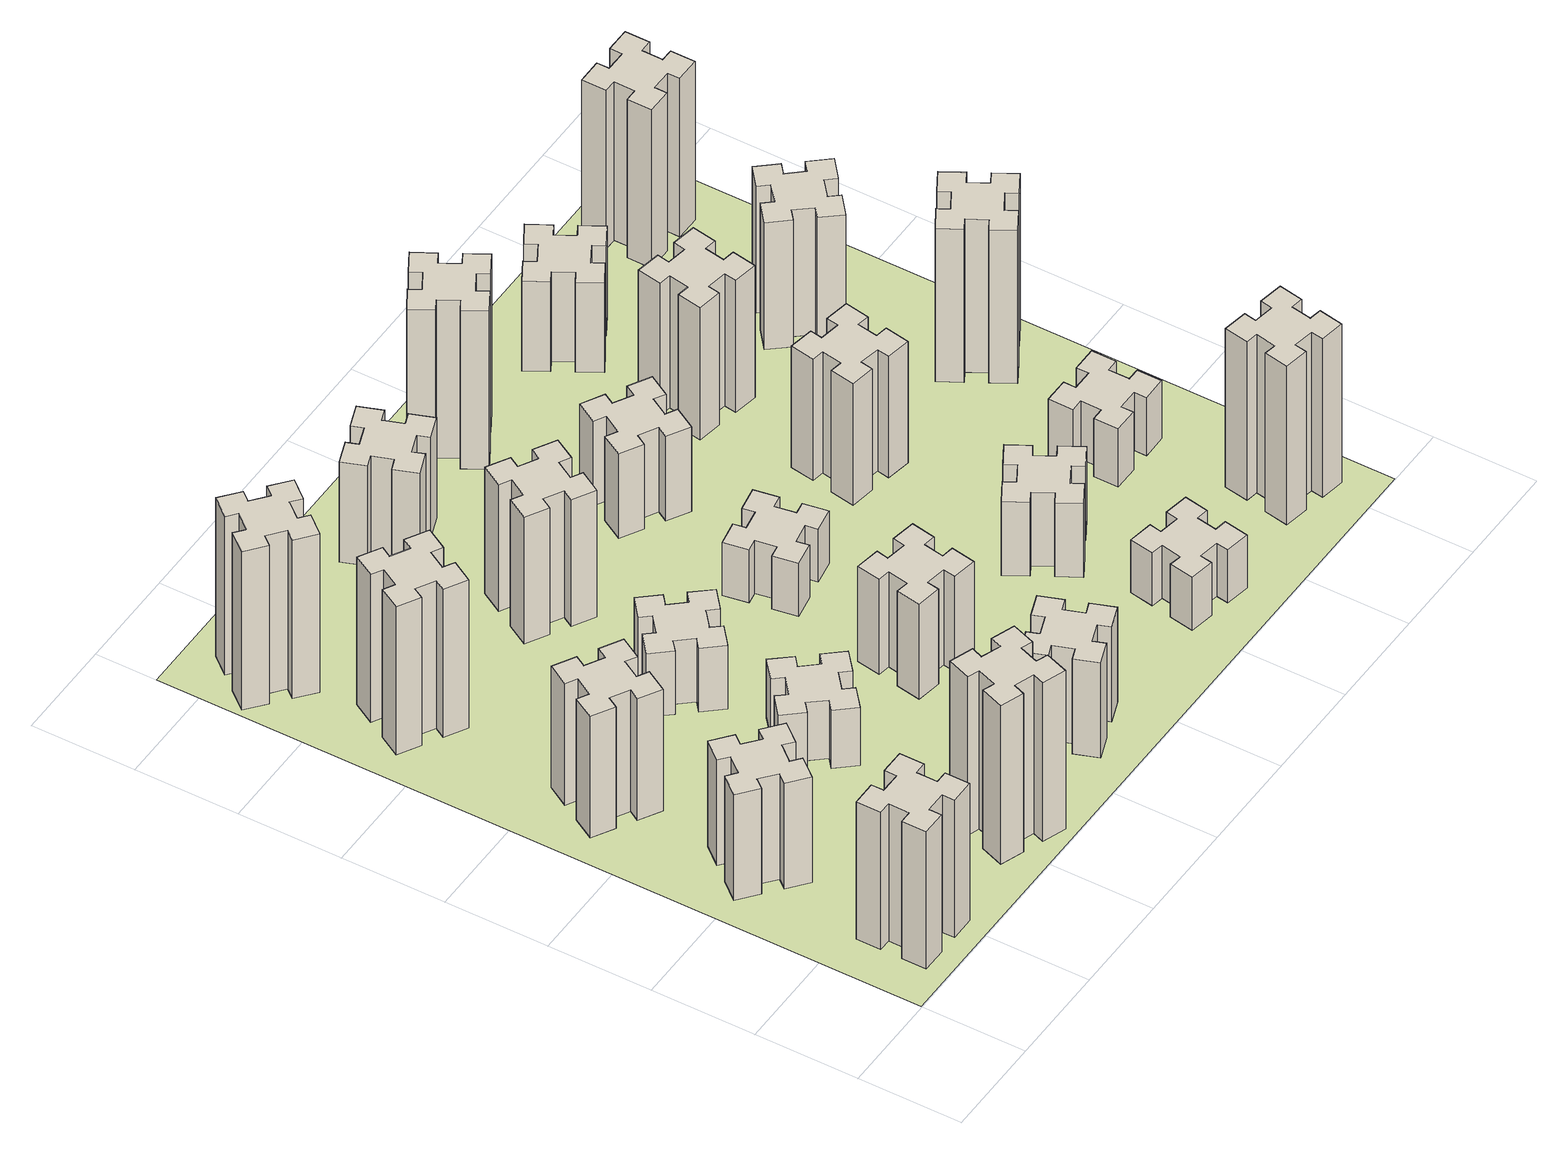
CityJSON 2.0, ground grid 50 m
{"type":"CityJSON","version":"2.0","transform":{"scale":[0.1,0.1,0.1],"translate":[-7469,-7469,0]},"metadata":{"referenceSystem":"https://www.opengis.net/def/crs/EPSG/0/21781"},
"CityObjects":{
"building1":{"type":"Building","attributes":{"class":"1000","function":"1000","usage":"1000","yearOfConstruction":2016,"roofType":"1000","measuredHeight":78,"storeysAboveGround":30,"storeysBelowGround":0},"geometry":[{"type":"Solid","lod":"1","boundaries":[[[[0,1,2,3,4,5,6,7,8,9,10,11,12,13,14,15,16,17,18,19]],[[17,16,20,21]],[[16,15,22,20]],[[15,14,23,22]],[[14,13,24,23]],[[13,12,25,24]],[[12,11,26,25]],[[11,10,27,26]],[[10,9,28,27]],[[9,8,29,28]],[[8,7,30,29]],[[7,6,31,30]],[[6,5,32,31]],[[5,4,33,32]],[[4,3,34,33]],[[3,2,35,34]],[[2,1,36,35]],[[1,0,37,36]],[[0,19,38,37]],[[19,18,39,38]],[[18,17,21,39]],[[24,25,26,27,28,29,30,31,32,33,34,35,36,37,38,39,21,20,22,23]]]]}]},
"building2":{"type":"Building","attributes":{"class":"1000","function":"1000","usage":"1000","yearOfConstruction":2016,"roofType":"1000","measuredHeight":60,"storeysAboveGround":30,"storeysBelowGround":0},"geometry":[{"type":"Solid","lod":"1","boundaries":[[[[40,41,42,43,44,45,46,47,48,49,50,51,52,53,54,55,56,57,58,59]],[[57,56,60,61]],[[56,55,62,60]],[[55,54,63,62]],[[54,53,64,63]],[[53,52,65,64]],[[52,51,66,65]],[[51,50,67,66]],[[50,49,68,67]],[[49,48,69,68]],[[48,47,70,69]],[[47,46,71,70]],[[46,45,72,71]],[[45,44,73,72]],[[44,43,74,73]],[[43,42,75,74]],[[42,41,76,75]],[[41,40,77,76]],[[40,59,78,77]],[[59,58,79,78]],[[58,57,61,79]],[[64,65,66,67,68,69,70,71,72,73,74,75,76,77,78,79,61,60,62,63]]]]}]},
"building3":{"type":"Building","attributes":{"class":"1000","function":"1000","usage":"1000","yearOfConstruction":2016,"roofType":"1000","measuredHeight":69,"storeysAboveGround":30,"storeysBelowGround":0},"geometry":[{"type":"Solid","lod":"1","boundaries":[[[[80,81,82,83,84,85,86,87,88,89,90,91,92,93,94,95,96,97,98,99]],[[97,96,100,101]],[[96,95,102,100]],[[95,94,103,102]],[[94,93,104,103]],[[93,92,105,104]],[[92,91,106,105]],[[91,90,107,106]],[[90,89,108,107]],[[89,88,109,108]],[[88,87,110,109]],[[87,86,111,110]],[[86,85,112,111]],[[85,84,113,112]],[[84,83,114,113]],[[83,82,115,114]],[[82,81,116,115]],[[81,80,117,116]],[[80,99,118,117]],[[99,98,119,118]],[[98,97,101,119]],[[104,105,106,107,108,109,110,111,112,113,114,115,116,117,118,119,101,100,102,103]]]]}]},
"building4":{"type":"Building","attributes":{"class":"1000","function":"1000","usage":"1000","yearOfConstruction":2016,"roofType":"1000","measuredHeight":84,"storeysAboveGround":30,"storeysBelowGround":0},"geometry":[{"type":"Solid","lod":"1","boundaries":[[[[120,121,122,123,124,125,126,127,128,129,130,131,132,133,134,135,136,137,138,139]],[[137,136,140,141]],[[136,135,142,140]],[[135,134,143,142]],[[134,133,144,143]],[[133,132,145,144]],[[132,131,146,145]],[[131,130,147,146]],[[130,129,148,147]],[[129,128,149,148]],[[128,127,150,149]],[[127,126,151,150]],[[126,125,152,151]],[[125,124,153,152]],[[124,123,154,153]],[[123,122,155,154]],[[122,121,156,155]],[[121,120,157,156]],[[120,139,158,157]],[[139,138,159,158]],[[138,137,141,159]],[[144,145,146,147,148,149,150,151,152,153,154,155,156,157,158,159,141,140,142,143]]]]}]},
"building5":{"type":"Building","attributes":{"class":"1000","function":"1000","usage":"1000","yearOfConstruction":2016,"roofType":"1000","measuredHeight":90,"storeysAboveGround":30,"storeysBelowGround":0},"geometry":[{"type":"Solid","lod":"1","boundaries":[[[[160,161,162,163,164,165,166,167,168,169,170,171,172,173,174,175,176,177,178,179]],[[177,176,180,181]],[[176,175,182,180]],[[175,174,183,182]],[[174,173,184,183]],[[173,172,185,184]],[[172,171,186,185]],[[171,170,187,186]],[[170,169,188,187]],[[169,168,189,188]],[[168,167,190,189]],[[167,166,191,190]],[[166,165,192,191]],[[165,164,193,192]],[[164,163,194,193]],[[163,162,195,194]],[[162,161,196,195]],[[161,160,197,196]],[[160,179,198,197]],[[179,178,199,198]],[[178,177,181,199]],[[184,185,186,187,188,189,190,191,192,193,194,195,196,197,198,199,181,180,182,183]]]]}]},
"building6":{"type":"Building","attributes":{"class":"1000","function":"1000","usage":"1000","yearOfConstruction":2016,"roofType":"1000","measuredHeight":90,"storeysAboveGround":30,"storeysBelowGround":0},"geometry":[{"type":"Solid","lod":"1","boundaries":[[[[200,201,202,203,204,205,206,207,208,209,210,211,212,213,214,215,216,217,218,219]],[[217,216,220,221]],[[216,215,222,220]],[[215,214,223,222]],[[214,213,224,223]],[[213,212,225,224]],[[212,211,226,225]],[[211,210,227,226]],[[210,209,228,227]],[[209,208,229,228]],[[208,207,230,229]],[[207,206,231,230]],[[206,205,232,231]],[[205,204,233,232]],[[204,203,234,233]],[[203,202,235,234]],[[202,201,236,235]],[[201,200,237,236]],[[200,219,238,237]],[[219,218,239,238]],[[218,217,221,239]],[[224,225,226,227,228,229,230,231,232,233,234,235,236,237,238,239,221,220,222,223]]]]}]},
"building7":{"type":"Building","attributes":{"class":"1000","function":"1000","usage":"1000","yearOfConstruction":2016,"roofType":"1000","measuredHeight":33,"storeysAboveGround":30,"storeysBelowGround":0},"geometry":[{"type":"Solid","lod":"1","boundaries":[[[[240,241,242,243,244,245,246,247,248,249,250,251,252,253,254,255,256,257,258,259]],[[257,256,260,261]],[[256,255,262,260]],[[255,254,263,262]],[[254,253,264,263]],[[253,252,265,264]],[[252,251,266,265]],[[251,250,267,266]],[[250,249,268,267]],[[249,248,269,268]],[[248,247,270,269]],[[247,246,271,270]],[[246,245,272,271]],[[245,244,273,272]],[[244,243,274,273]],[[243,242,275,274]],[[242,241,276,275]],[[241,240,277,276]],[[240,259,278,277]],[[259,258,279,278]],[[258,257,261,279]],[[264,265,266,267,268,269,270,271,272,273,274,275,276,277,278,279,261,260,262,263]]]]}]},
"building8":{"type":"Building","attributes":{"class":"1000","function":"1000","usage":"1000","yearOfConstruction":2016,"roofType":"1000","measuredHeight":36,"storeysAboveGround":30,"storeysBelowGround":0},"geometry":[{"type":"Solid","lod":"1","boundaries":[[[[280,281,282,283,284,285,286,287,288,289,290,291,292,293,294,295,296,297,298,299]],[[297,296,300,301]],[[296,295,302,300]],[[295,294,303,302]],[[294,293,304,303]],[[293,292,305,304]],[[292,291,306,305]],[[291,290,307,306]],[[290,289,308,307]],[[289,288,309,308]],[[288,287,310,309]],[[287,286,311,310]],[[286,285,312,311]],[[285,284,313,312]],[[284,283,314,313]],[[283,282,315,314]],[[282,281,316,315]],[[281,280,317,316]],[[280,299,318,317]],[[299,298,319,318]],[[298,297,301,319]],[[304,305,306,307,308,309,310,311,312,313,314,315,316,317,318,319,301,300,302,303]]]]}]},
"building9":{"type":"Building","attributes":{"class":"1000","function":"1000","usage":"1000","yearOfConstruction":2016,"roofType":"1000","measuredHeight":54,"storeysAboveGround":30,"storeysBelowGround":0},"geometry":[{"type":"Solid","lod":"1","boundaries":[[[[320,321,322,323,324,325,326,327,328,329,330,331,332,333,334,335,336,337,338,339]],[[337,336,340,341]],[[336,335,342,340]],[[335,334,343,342]],[[334,333,344,343]],[[333,332,345,344]],[[332,331,346,345]],[[331,330,347,346]],[[330,329,348,347]],[[329,328,349,348]],[[328,327,350,349]],[[327,326,351,350]],[[326,325,352,351]],[[325,324,353,352]],[[324,323,354,353]],[[323,322,355,354]],[[322,321,356,355]],[[321,320,357,356]],[[320,339,358,357]],[[339,338,359,358]],[[338,337,341,359]],[[344,345,346,347,348,349,350,351,352,353,354,355,356,357,358,359,341,340,342,343]]]]}]},
"building10":{"type":"Building","attributes":{"class":"1000","function":"1000","usage":"1000","yearOfConstruction":2016,"roofType":"1000","measuredHeight":72,"storeysAboveGround":30,"storeysBelowGround":0},"geometry":[{"type":"Solid","lod":"1","boundaries":[[[[360,361,362,363,364,365,366,367,368,369,370,371,372,373,374,375,376,377,378,379]],[[377,376,380,381]],[[376,375,382,380]],[[375,374,383,382]],[[374,373,384,383]],[[373,372,385,384]],[[372,371,386,385]],[[371,370,387,386]],[[370,369,388,387]],[[369,368,389,388]],[[368,367,390,389]],[[367,366,391,390]],[[366,365,392,391]],[[365,364,393,392]],[[364,363,394,393]],[[363,362,395,394]],[[362,361,396,395]],[[361,360,397,396]],[[360,379,398,397]],[[379,378,399,398]],[[378,377,381,399]],[[384,385,386,387,388,389,390,391,392,393,394,395,396,397,398,399,381,380,382,383]]]]}]},
"building11":{"type":"Building","attributes":{"class":"1000","function":"1000","usage":"1000","yearOfConstruction":2016,"roofType":"1000","measuredHeight":54,"storeysAboveGround":30,"storeysBelowGround":0},"geometry":[{"type":"Solid","lod":"1","boundaries":[[[[400,401,402,403,404,405,406,407,408,409,410,411,412,413,414,415,416,417,418,419]],[[417,416,420,421]],[[416,415,422,420]],[[415,414,423,422]],[[414,413,424,423]],[[413,412,425,424]],[[412,411,426,425]],[[411,410,427,426]],[[410,409,428,427]],[[409,408,429,428]],[[408,407,430,429]],[[407,406,431,430]],[[406,405,432,431]],[[405,404,433,432]],[[404,403,434,433]],[[403,402,435,434]],[[402,401,436,435]],[[401,400,437,436]],[[400,419,438,437]],[[419,418,439,438]],[[418,417,421,439]],[[424,425,426,427,428,429,430,431,432,433,434,435,436,437,438,439,421,420,422,423]]]]}]},
"building12":{"type":"Building","attributes":{"class":"1000","function":"1000","usage":"1000","yearOfConstruction":2016,"roofType":"1000","measuredHeight":57,"storeysAboveGround":30,"storeysBelowGround":0},"geometry":[{"type":"Solid","lod":"1","boundaries":[[[[440,441,442,443,444,445,446,447,448,449,450,451,452,453,454,455,456,457,458,459]],[[457,456,460,461]],[[456,455,462,460]],[[455,454,463,462]],[[454,453,464,463]],[[453,452,465,464]],[[452,451,466,465]],[[451,450,467,466]],[[450,449,468,467]],[[449,448,469,468]],[[448,447,470,469]],[[447,446,471,470]],[[446,445,472,471]],[[445,444,473,472]],[[444,443,474,473]],[[443,442,475,474]],[[442,441,476,475]],[[441,440,477,476]],[[440,459,478,477]],[[459,458,479,478]],[[458,457,461,479]],[[464,465,466,467,468,469,470,471,472,473,474,475,476,477,478,479,461,460,462,463]]]]}]},
"building13":{"type":"Building","attributes":{"class":"1000","function":"1000","usage":"1000","yearOfConstruction":2016,"roofType":"1000","measuredHeight":30,"storeysAboveGround":30,"storeysBelowGround":0},"geometry":[{"type":"Solid","lod":"1","boundaries":[[[[480,481,482,483,484,485,486,487,488,489,490,491,492,493,494,495,496,497,498,499]],[[497,496,500,501]],[[496,495,502,500]],[[495,494,503,502]],[[494,493,504,503]],[[493,492,505,504]],[[492,491,506,505]],[[491,490,507,506]],[[490,489,508,507]],[[489,488,509,508]],[[488,487,510,509]],[[487,486,511,510]],[[486,485,512,511]],[[485,484,513,512]],[[484,483,514,513]],[[483,482,515,514]],[[482,481,516,515]],[[481,480,517,516]],[[480,499,518,517]],[[499,498,519,518]],[[498,497,501,519]],[[504,505,506,507,508,509,510,511,512,513,514,515,516,517,518,519,501,500,502,503]]]]}]},
"building14":{"type":"Building","attributes":{"class":"1000","function":"1000","usage":"1000","yearOfConstruction":2016,"roofType":"1000","measuredHeight":48,"storeysAboveGround":30,"storeysBelowGround":0},"geometry":[{"type":"Solid","lod":"1","boundaries":[[[[520,521,522,523,524,525,526,527,528,529,530,531,532,533,534,535,536,537,538,539]],[[537,536,540,541]],[[536,535,542,540]],[[535,534,543,542]],[[534,533,544,543]],[[533,532,545,544]],[[532,531,546,545]],[[531,530,547,546]],[[530,529,548,547]],[[529,528,549,548]],[[528,527,550,549]],[[527,526,551,550]],[[526,525,552,551]],[[525,524,553,552]],[[524,523,554,553]],[[523,522,555,554]],[[522,521,556,555]],[[521,520,557,556]],[[520,539,558,557]],[[539,538,559,558]],[[538,537,541,559]],[[544,545,546,547,548,549,550,551,552,553,554,555,556,557,558,559,541,540,542,543]]]]}]},
"building15":{"type":"Building","attributes":{"class":"1000","function":"1000","usage":"1000","yearOfConstruction":2016,"roofType":"1000","measuredHeight":30,"storeysAboveGround":30,"storeysBelowGround":0},"geometry":[{"type":"Solid","lod":"1","boundaries":[[[[560,561,562,563,564,565,566,567,568,569,570,571,572,573,574,575,576,577,578,579]],[[577,576,580,581]],[[576,575,582,580]],[[575,574,583,582]],[[574,573,584,583]],[[573,572,585,584]],[[572,571,586,585]],[[571,570,587,586]],[[570,569,588,587]],[[569,568,589,588]],[[568,567,590,589]],[[567,566,591,590]],[[566,565,592,591]],[[565,564,593,592]],[[564,563,594,593]],[[563,562,595,594]],[[562,561,596,595]],[[561,560,597,596]],[[560,579,598,597]],[[579,578,599,598]],[[578,577,581,599]],[[584,585,586,587,588,589,590,591,592,593,594,595,596,597,598,599,581,580,582,583]]]]}]},
"building16":{"type":"Building","attributes":{"class":"1000","function":"1000","usage":"1000","yearOfConstruction":2016,"roofType":"1000","measuredHeight":90,"storeysAboveGround":30,"storeysBelowGround":0},"geometry":[{"type":"Solid","lod":"1","boundaries":[[[[600,601,602,603,604,605,606,607,608,609,610,611,612,613,614,615,616,617,618,619]],[[617,616,620,621]],[[616,615,622,620]],[[615,614,623,622]],[[614,613,624,623]],[[613,612,625,624]],[[612,611,626,625]],[[611,610,627,626]],[[610,609,628,627]],[[609,608,629,628]],[[608,607,630,629]],[[607,606,631,630]],[[606,605,632,631]],[[605,604,633,632]],[[604,603,634,633]],[[603,602,635,634]],[[602,601,636,635]],[[601,600,637,636]],[[600,619,638,637]],[[619,618,639,638]],[[618,617,621,639]],[[624,625,626,627,628,629,630,631,632,633,634,635,636,637,638,639,621,620,622,623]]]]}]},
"building17":{"type":"Building","attributes":{"class":"1000","function":"1000","usage":"1000","yearOfConstruction":2016,"roofType":"1000","measuredHeight":42,"storeysAboveGround":30,"storeysBelowGround":0},"geometry":[{"type":"Solid","lod":"1","boundaries":[[[[640,641,642,643,644,645,646,647,648,649,650,651,652,653,654,655,656,657,658,659]],[[657,656,660,661]],[[656,655,662,660]],[[655,654,663,662]],[[654,653,664,663]],[[653,652,665,664]],[[652,651,666,665]],[[651,650,667,666]],[[650,649,668,667]],[[649,648,669,668]],[[648,647,670,669]],[[647,646,671,670]],[[646,645,672,671]],[[645,644,673,672]],[[644,643,674,673]],[[643,642,675,674]],[[642,641,676,675]],[[641,640,677,676]],[[640,659,678,677]],[[659,658,679,678]],[[658,657,661,679]],[[664,665,666,667,668,669,670,671,672,673,674,675,676,677,678,679,661,660,662,663]]]]}]},
"building18":{"type":"Building","attributes":{"class":"1000","function":"1000","usage":"1000","yearOfConstruction":2016,"roofType":"1000","measuredHeight":69,"storeysAboveGround":30,"storeysBelowGround":0},"geometry":[{"type":"Solid","lod":"1","boundaries":[[[[680,681,682,683,684,685,686,687,688,689,690,691,692,693,694,695,696,697,698,699]],[[697,696,700,701]],[[696,695,702,700]],[[695,694,703,702]],[[694,693,704,703]],[[693,692,705,704]],[[692,691,706,705]],[[691,690,707,706]],[[690,689,708,707]],[[689,688,709,708]],[[688,687,710,709]],[[687,686,711,710]],[[686,685,712,711]],[[685,684,713,712]],[[684,683,714,713]],[[683,682,715,714]],[[682,681,716,715]],[[681,680,717,716]],[[680,699,718,717]],[[699,698,719,718]],[[698,697,701,719]],[[704,705,706,707,708,709,710,711,712,713,714,715,716,717,718,719,701,700,702,703]]]]}]},
"building19":{"type":"Building","attributes":{"class":"1000","function":"1000","usage":"1000","yearOfConstruction":2016,"roofType":"1000","measuredHeight":75,"storeysAboveGround":30,"storeysBelowGround":0},"geometry":[{"type":"Solid","lod":"1","boundaries":[[[[720,721,722,723,724,725,726,727,728,729,730,731,732,733,734,735,736,737,738,739]],[[737,736,740,741]],[[736,735,742,740]],[[735,734,743,742]],[[734,733,744,743]],[[733,732,745,744]],[[732,731,746,745]],[[731,730,747,746]],[[730,729,748,747]],[[729,728,749,748]],[[728,727,750,749]],[[727,726,751,750]],[[726,725,752,751]],[[725,724,753,752]],[[724,723,754,753]],[[723,722,755,754]],[[722,721,756,755]],[[721,720,757,756]],[[720,739,758,757]],[[739,738,759,758]],[[738,737,741,759]],[[744,745,746,747,748,749,750,751,752,753,754,755,756,757,758,759,741,740,742,743]]]]}]},
"building20":{"type":"Building","attributes":{"class":"1000","function":"1000","usage":"1000","yearOfConstruction":2016,"roofType":"1000","measuredHeight":90,"storeysAboveGround":30,"storeysBelowGround":0},"geometry":[{"type":"Solid","lod":"1","boundaries":[[[[760,761,762,763,764,765,766,767,768,769,770,771,772,773,774,775,776,777,778,779]],[[777,776,780,781]],[[776,775,782,780]],[[775,774,783,782]],[[774,773,784,783]],[[773,772,785,784]],[[772,771,786,785]],[[771,770,787,786]],[[770,769,788,787]],[[769,768,789,788]],[[768,767,790,789]],[[767,766,791,790]],[[766,765,792,791]],[[765,764,793,792]],[[764,763,794,793]],[[763,762,795,794]],[[762,761,796,795]],[[761,760,797,796]],[[760,779,798,797]],[[779,778,799,798]],[[778,777,781,799]],[[784,785,786,787,788,789,790,791,792,793,794,795,796,797,798,799,781,780,782,783]]]]}]},
"building21":{"type":"Building","attributes":{"class":"1000","function":"1000","usage":"1000","yearOfConstruction":2016,"roofType":"1000","measuredHeight":33,"storeysAboveGround":30,"storeysBelowGround":0},"geometry":[{"type":"Solid","lod":"1","boundaries":[[[[800,801,802,803,804,805,806,807,808,809,810,811,812,813,814,815,816,817,818,819]],[[817,816,820,821]],[[816,815,822,820]],[[815,814,823,822]],[[814,813,824,823]],[[813,812,825,824]],[[812,811,826,825]],[[811,810,827,826]],[[810,809,828,827]],[[809,808,829,828]],[[808,807,830,829]],[[807,806,831,830]],[[806,805,832,831]],[[805,804,833,832]],[[804,803,834,833]],[[803,802,835,834]],[[802,801,836,835]],[[801,800,837,836]],[[800,819,838,837]],[[819,818,839,838]],[[818,817,821,839]],[[824,825,826,827,828,829,830,831,832,833,834,835,836,837,838,839,821,820,822,823]]]]}]},
"building22":{"type":"Building","attributes":{"class":"1000","function":"1000","usage":"1000","yearOfConstruction":2016,"roofType":"1000","measuredHeight":51,"storeysAboveGround":30,"storeysBelowGround":0},"geometry":[{"type":"Solid","lod":"1","boundaries":[[[[840,841,842,843,844,845,846,847,848,849,850,851,852,853,854,855,856,857,858,859]],[[857,856,860,861]],[[856,855,862,860]],[[855,854,863,862]],[[854,853,864,863]],[[853,852,865,864]],[[852,851,866,865]],[[851,850,867,866]],[[850,849,868,867]],[[849,848,869,868]],[[848,847,870,869]],[[847,846,871,870]],[[846,845,872,871]],[[845,844,873,872]],[[844,843,874,873]],[[843,842,875,874]],[[842,841,876,875]],[[841,840,877,876]],[[840,859,878,877]],[[859,858,879,878]],[[858,857,861,879]],[[864,865,866,867,868,869,870,871,872,873,874,875,876,877,878,879,861,860,862,863]]]]}]},
"building23":{"type":"Building","attributes":{"class":"1000","function":"1000","usage":"1000","yearOfConstruction":2016,"roofType":"1000","measuredHeight":87,"storeysAboveGround":30,"storeysBelowGround":0},"geometry":[{"type":"Solid","lod":"1","boundaries":[[[[880,881,882,883,884,885,886,887,888,889,890,891,892,893,894,895,896,897,898,899]],[[897,896,900,901]],[[896,895,902,900]],[[895,894,903,902]],[[894,893,904,903]],[[893,892,905,904]],[[892,891,906,905]],[[891,890,907,906]],[[890,889,908,907]],[[889,888,909,908]],[[888,887,910,909]],[[887,886,911,910]],[[886,885,912,911]],[[885,884,913,912]],[[884,883,914,913]],[[883,882,915,914]],[[882,881,916,915]],[[881,880,917,916]],[[880,899,918,917]],[[899,898,919,918]],[[898,897,901,919]],[[904,905,906,907,908,909,910,911,912,913,914,915,916,917,918,919,901,900,902,903]]]]}]},
"building24":{"type":"Building","attributes":{"class":"1000","function":"1000","usage":"1000","yearOfConstruction":2016,"roofType":"1000","measuredHeight":72,"storeysAboveGround":30,"storeysBelowGround":0},"geometry":[{"type":"Solid","lod":"1","boundaries":[[[[920,921,922,923,924,925,926,927,928,929,930,931,932,933,934,935,936,937,938,939]],[[937,936,940,941]],[[936,935,942,940]],[[935,934,943,942]],[[934,933,944,943]],[[933,932,945,944]],[[932,931,946,945]],[[931,930,947,946]],[[930,929,948,947]],[[929,928,949,948]],[[928,927,950,949]],[[927,926,951,950]],[[926,925,952,951]],[[925,924,953,952]],[[924,923,954,953]],[[923,922,955,954]],[[922,921,956,955]],[[921,920,957,956]],[[920,939,958,957]],[[939,938,959,958]],[[938,937,941,959]],[[944,945,946,947,948,949,950,951,952,953,954,955,956,957,958,959,941,940,942,943]]]]}]},
"building25":{"type":"Building","attributes":{"class":"1000","function":"1000","usage":"1000","yearOfConstruction":2016,"roofType":"1000","measuredHeight":90,"storeysAboveGround":30,"storeysBelowGround":0},"geometry":[{"type":"Solid","lod":"1","boundaries":[[[[960,961,962,963,964,965,966,967,968,969,970,971,972,973,974,975,976,977,978,979]],[[977,976,980,981]],[[976,975,982,980]],[[975,974,983,982]],[[974,973,984,983]],[[973,972,985,984]],[[972,971,986,985]],[[971,970,987,986]],[[970,969,988,987]],[[969,968,989,988]],[[968,967,990,989]],[[967,966,991,990]],[[966,965,992,991]],[[965,964,993,992]],[[964,963,994,993]],[[963,962,995,994]],[[962,961,996,995]],[[961,960,997,996]],[[960,979,998,997]],[[979,978,999,998]],[[978,977,981,999]],[[984,985,986,987,988,989,990,991,992,993,994,995,996,997,998,999,981,980,982,983]]]]}]},
"landuse1":{"type":"LandUse","attributes":{"name":"plot1","function":"1010"},"geometry":[{"type":"MultiSurface","lod":"1","boundaries":[[[1000,1001,1002,1003]]]}]}
},
"vertices":[
[265,325,0],[265,225,0],[205,225,0],[205,105,0],[325,105,0],[325,165,0],[425,165,0],[425,105,0],[545,105,0],[545,225,0],[485,225,0],[485,325,0],[545,325,0],[545,445,0],[425,445,0],[425,385,0],[325,385,0],[325,445,0],[205,445,0],[205,325,0],[325,385,780],[325,445,780],[425,385,780],[425,445,780],[545,445,780],[545,325,780],[485,325,780],[485,225,780],[545,225,780],[545,105,780],[425,105,780],[425,165,780],[325,165,780],[325,105,780],[205,105,780],[205,225,780],[265,225,780],[265,325,780],[205,325,780],[205,445,780],
[484,1067,0],[408,1132,0],[446,1178,0],[354,1255,0],[277,1163,0],[323,1124,0],[259,1048,0],[213,1086,0],[136,994,0],[228,917,0],[266,963,0],[343,899,0],[304,853,0],[396,776,0],[473,868,0],[427,906,0],[492,983,0],[538,944,0],[615,1036,0],[523,1113,0],[492,983,600],[538,944,600],[427,906,600],[473,868,600],[396,776,600],[304,853,600],[343,899,600],[266,963,600],[228,917,600],[136,994,600],[213,1086,600],[259,1048,600],[323,1124,600],[277,1163,600],[354,1255,600],[446,1178,600],[408,1132,600],[484,1067,600],[523,1113,600],[615,1036,600],
[474,1826,0],[387,1876,0],[417,1928,0],[313,1988,0],[253,1884,0],[305,1854,0],[255,1767,0],[203,1797,0],[143,1693,0],[247,1633,0],[277,1685,0],[364,1635,0],[334,1583,0],[438,1523,0],[498,1627,0],[446,1657,0],[496,1744,0],[548,1714,0],[608,1818,0],[504,1878,0],[496,1744,690],[548,1714,690],[446,1657,690],[498,1627,690],[438,1523,690],[334,1583,690],[364,1635,690],[277,1685,690],[247,1633,690],[143,1693,690],[203,1797,690],[255,1767,690],[305,1854,690],[253,1884,690],[313,1988,690],[417,1928,690],[387,1876,690],[474,1826,690],[504,1878,690],[608,1818,690],
[446,2597,0],[496,2684,0],[548,2654,0],[608,2758,0],[504,2818,0],[474,2766,0],[387,2816,0],[417,2868,0],[313,2928,0],[253,2824,0],[305,2794,0],[255,2707,0],[203,2737,0],[143,2633,0],[247,2573,0],[277,2625,0],[364,2575,0],[334,2523,0],[438,2463,0],[498,2567,0],[364,2575,840],[334,2523,840],[277,2625,840],[247,2573,840],[143,2633,840],[203,2737,840],[255,2707,840],[305,2794,840],[253,2824,840],[313,2928,840],[417,2868,840],[387,2816,840],[474,2766,840],[504,2818,840],[608,2758,840],[548,2654,840],[496,2684,840],[446,2597,840],[498,2567,840],[438,2463,840],
[1029,360,0],[995,266,0],[939,287,0],[897,174,0],[1010,133,0],[1031,189,0],[1125,155,0],[1104,99,0],[1217,57,0],[1258,170,0],[1202,191,0],[1236,285,0],[1292,264,0],[1333,377,0],[1220,418,0],[1200,362,0],[1106,396,0],[1127,452,0],[1014,493,0],[973,380,0],[1106,396,900],[1127,452,900],[1200,362,900],[1220,418,900],[1333,377,900],[1292,264,900],[1236,285,900],[1202,191,900],[1258,170,900],[1217,57,900],[1104,99,900],[1125,155,900],[1031,189,900],[1010,133,900],[897,174,900],[939,287,900],[995,266,900],[1029,360,900],[973,380,900],[1014,493,900],
[384,3387,0],[308,3452,0],[346,3498,0],[254,3575,0],[177,3483,0],[223,3444,0],[159,3368,0],[113,3406,0],[36,3314,0],[128,3237,0],[166,3283,0],[243,3219,0],[204,3173,0],[296,3096,0],[373,3188,0],[327,3226,0],[392,3303,0],[438,3264,0],[515,3356,0],[423,3433,0],[392,3303,900],[438,3264,900],[327,3226,900],[373,3188,900],[296,3096,900],[204,3173,900],[243,3219,900],[166,3283,900],[128,3237,900],[36,3314,900],[113,3406,900],[159,3368,900],[223,3444,900],[177,3483,900],[254,3575,900],[346,3498,900],[308,3452,900],[384,3387,900],[423,3433,900],[515,3356,900],
[1083,1332,0],[1006,1267,0],[968,1313,0],[876,1236,0],[953,1144,0],[999,1183,0],[1063,1106,0],[1017,1068,0],[1094,976,0],[1186,1053,0],[1148,1099,0],[1224,1163,0],[1263,1117,0],[1355,1194,0],[1278,1286,0],[1232,1248,0],[1167,1324,0],[1213,1363,0],[1136,1455,0],[1044,1378,0],[1167,1324,330],[1213,1363,330],[1232,1248,330],[1278,1286,330],[1355,1194,330],[1263,1117,330],[1224,1163,330],[1148,1099,330],[1186,1053,330],[1094,976,330],[1017,1068,330],[1063,1106,330],[999,1183,330],[953,1144,330],[876,1236,330],[968,1313,330],[1006,1267,330],[1083,1332,330],[1044,1378,330],[1136,1455,330],
[1083,1972,0],[1006,1907,0],[968,1953,0],[876,1876,0],[953,1784,0],[999,1823,0],[1063,1746,0],[1017,1708,0],[1094,1616,0],[1186,1693,0],[1148,1739,0],[1224,1803,0],[1263,1757,0],[1355,1834,0],[1278,1926,0],[1232,1888,0],[1167,1964,0],[1213,2003,0],[1136,2095,0],[1044,2018,0],[1167,1964,360],[1213,2003,360],[1232,1888,360],[1278,1926,360],[1355,1834,360],[1263,1757,360],[1224,1803,360],[1148,1739,360],[1186,1693,360],[1094,1616,360],[1017,1708,360],[1063,1746,360],[999,1823,360],[953,1784,360],[876,1876,360],[968,1953,360],[1006,1907,360],[1083,1972,360],[1044,2018,360],[1136,2095,360],
[1765,496,0],[1671,462,0],[1650,518,0],[1537,477,0],[1579,364,0],[1635,385,0],[1669,291,0],[1613,270,0],[1654,157,0],[1767,199,0],[1746,255,0],[1840,289,0],[1860,233,0],[1973,274,0],[1932,387,0],[1876,366,0],[1842,460,0],[1898,480,0],[1857,593,0],[1744,552,0],[1842,460,540],[1898,480,540],[1876,366,540],[1932,387,540],[1973,274,540],[1860,233,540],[1840,289,540],[1746,255,540],[1767,199,540],[1654,157,540],[1613,270,540],[1669,291,540],[1635,385,540],[1579,364,540],[1537,477,540],[1650,518,540],[1671,462,540],[1765,496,540],[1744,552,540],[1857,593,540],
[1314,2666,0],[1227,2716,0],[1257,2768,0],[1153,2828,0],[1093,2724,0],[1145,2694,0],[1095,2607,0],[1043,2637,0],[983,2533,0],[1087,2473,0],[1117,2525,0],[1204,2475,0],[1174,2423,0],[1278,2363,0],[1338,2467,0],[1286,2497,0],[1336,2584,0],[1388,2554,0],[1448,2658,0],[1344,2718,0],[1336,2584,720],[1388,2554,720],[1286,2497,720],[1338,2467,720],[1278,2363,720],[1174,2423,720],[1204,2475,720],[1117,2525,720],[1087,2473,720],[983,2533,720],[1043,2637,720],[1095,2607,720],[1145,2694,720],[1093,2724,720],[1153,2828,720],[1257,2768,720],[1227,2716,720],[1314,2666,720],[1344,2718,720],[1448,2658,720],
[1855,1047,0],[1872,1145,0],[1931,1135,0],[1952,1253,0],[1834,1274,0],[1824,1215,0],[1725,1232,0],[1736,1291,0],[1617,1312,0],[1597,1194,0],[1656,1184,0],[1638,1085,0],[1579,1096,0],[1558,977,0],[1677,957,0],[1687,1016,0],[1785,998,0],[1775,939,0],[1893,918,0],[1914,1037,0],[1785,998,540],[1775,939,540],[1687,1016,540],[1677,957,540],[1558,977,540],[1579,1096,540],[1638,1085,540],[1656,1184,540],[1597,1194,540],[1617,1312,540],[1736,1291,540],[1725,1232,540],[1824,1215,540],[1834,1274,540],[1952,1253,540],[1931,1135,540],[1872,1145,540],[1855,1047,540],[1914,1037,540],[1893,918,540],
[1225,3456,0],[1131,3422,0],[1110,3478,0],[997,3437,0],[1039,3324,0],[1095,3345,0],[1129,3251,0],[1073,3230,0],[1114,3117,0],[1227,3159,0],[1206,3215,0],[1300,3249,0],[1320,3193,0],[1433,3234,0],[1392,3347,0],[1336,3326,0],[1302,3420,0],[1358,3440,0],[1317,3553,0],[1204,3512,0],[1302,3420,570],[1358,3440,570],[1336,3326,570],[1392,3347,570],[1433,3234,570],[1320,3193,570],[1300,3249,570],[1206,3215,570],[1227,3159,570],[1114,3117,570],[1073,3230,570],[1129,3251,570],[1095,3345,570],[1039,3324,570],[997,3437,570],[1110,3478,570],[1131,3422,570],[1225,3456,570],[1204,3512,570],[1317,3553,570],
[1972,1825,0],[1955,1924,0],[2014,1934,0],[1993,2052,0],[1875,2031,0],[1885,1972,0],[1787,1955,0],[1777,2014,0],[1658,1993,0],[1679,1875,0],[1738,1885,0],[1756,1787,0],[1697,1777,0],[1717,1658,0],[1836,1679,0],[1825,1738,0],[1924,1756,0],[1934,1697,0],[2052,1717,0],[2031,1836,0],[1924,1756,300],[1934,1697,300],[1825,1738,300],[1836,1679,300],[1717,1658,300],[1697,1777,300],[1756,1787,300],[1738,1885,300],[1679,1875,300],[1658,1993,300],[1777,2014,300],[1787,1955,300],[1885,1972,300],[1875,2031,300],[1993,2052,300],[2014,1934,300],[1955,1924,300],[1972,1825,300],[2031,1836,300],[2052,1717,300],
[2026,2497,0],[2076,2584,0],[2128,2554,0],[2188,2658,0],[2084,2718,0],[2054,2666,0],[1967,2716,0],[1997,2768,0],[1893,2828,0],[1833,2724,0],[1885,2694,0],[1835,2607,0],[1783,2637,0],[1723,2533,0],[1827,2473,0],[1857,2525,0],[1944,2475,0],[1914,2423,0],[2018,2363,0],[2078,2467,0],[1944,2475,480],[1914,2423,480],[1857,2525,480],[1827,2473,480],[1723,2533,480],[1783,2637,480],[1835,2607,480],[1885,2694,480],[1833,2724,480],[1893,2828,480],[1997,2768,480],[1967,2716,480],[2054,2666,480],[2084,2718,480],[2188,2658,480],[2128,2554,480],[2076,2584,480],[2026,2497,480],[2078,2467,480],[2018,2363,480],
[2596,444,0],[2578,345,0],[2519,356,0],[2498,237,0],[2617,217,0],[2627,276,0],[2725,258,0],[2715,199,0],[2833,178,0],[2854,297,0],[2795,307,0],[2812,405,0],[2871,395,0],[2892,513,0],[2774,534,0],[2764,475,0],[2665,492,0],[2676,551,0],[2557,572,0],[2537,454,0],[2665,492,300],[2676,551,300],[2764,475,300],[2774,534,300],[2892,513,300],[2871,395,300],[2812,405,300],[2795,307,300],[2854,297,300],[2833,178,300],[2715,199,300],[2725,258,300],[2627,276,300],[2617,217,300],[2498,237,300],[2519,356,300],[2578,345,300],[2596,444,300],[2537,454,300],[2557,572,300],
[1844,3556,0],[1757,3506,0],[1727,3558,0],[1623,3498,0],[1683,3394,0],[1735,3424,0],[1785,3337,0],[1733,3307,0],[1793,3203,0],[1897,3263,0],[1867,3315,0],[1954,3365,0],[1984,3313,0],[2088,3373,0],[2028,3477,0],[1976,3447,0],[1926,3534,0],[1978,3564,0],[1918,3668,0],[1814,3608,0],[1926,3534,900],[1978,3564,900],[1976,3447,900],[2028,3477,900],[2088,3373,900],[1984,3313,900],[1954,3365,900],[1867,3315,900],[1897,3263,900],[1793,3203,900],[1733,3307,900],[1785,3337,900],[1735,3424,900],[1683,3394,900],[1623,3498,900],[1727,3558,900],[1757,3506,900],[1844,3556,900],[1814,3608,900],[1918,3668,900],
[2584,1136,0],[2497,1086,0],[2467,1138,0],[2363,1078,0],[2423,974,0],[2475,1004,0],[2525,917,0],[2473,887,0],[2533,783,0],[2637,843,0],[2607,895,0],[2694,945,0],[2724,893,0],[2828,953,0],[2768,1057,0],[2716,1027,0],[2666,1114,0],[2718,1144,0],[2658,1248,0],[2554,1188,0],[2666,1114,420],[2718,1144,420],[2716,1027,420],[2768,1057,420],[2828,953,420],[2724,893,420],[2694,945,420],[2607,895,420],[2637,843,420],[2533,783,420],[2473,887,420],[2525,917,420],[2475,1004,420],[2423,974,420],[2363,1078,420],[2467,1138,420],[2497,1086,420],[2584,1136,420],[2554,1188,420],[2658,1248,420],
[2496,2024,0],[2478,1925,0],[2419,1936,0],[2398,1817,0],[2517,1797,0],[2527,1856,0],[2625,1838,0],[2615,1779,0],[2733,1758,0],[2754,1877,0],[2695,1887,0],[2712,1985,0],[2771,1975,0],[2792,2093,0],[2674,2114,0],[2664,2055,0],[2565,2072,0],[2576,2131,0],[2457,2152,0],[2437,2034,0],[2565,2072,690],[2576,2131,690],[2664,2055,690],[2674,2114,690],[2792,2093,690],[2771,1975,690],[2712,1985,690],[2695,1887,690],[2754,1877,690],[2733,1758,690],[2615,1779,690],[2625,1838,690],[2527,1856,690],[2517,1797,690],[2398,1817,690],[2419,1936,690],[2478,1925,690],[2496,2024,690],[2437,2034,690],[2457,2152,690],
[2664,2795,0],[2565,2812,0],[2576,2871,0],[2457,2892,0],[2437,2774,0],[2496,2764,0],[2478,2665,0],[2419,2676,0],[2398,2557,0],[2517,2537,0],[2527,2596,0],[2625,2578,0],[2615,2519,0],[2733,2498,0],[2754,2617,0],[2695,2627,0],[2712,2725,0],[2771,2715,0],[2792,2833,0],[2674,2854,0],[2712,2725,750],[2771,2715,750],[2695,2627,750],[2754,2617,750],[2733,2498,750],[2615,2519,750],[2625,2578,750],[2527,2596,750],[2517,2537,750],[2398,2557,750],[2419,2676,750],[2478,2665,750],[2496,2764,750],[2437,2774,750],[2457,2892,750],[2576,2871,750],[2565,2812,750],[2664,2795,750],[2674,2854,750],[2792,2833,750],
[3336,444,0],[3318,345,0],[3259,356,0],[3238,237,0],[3357,217,0],[3367,276,0],[3465,258,0],[3455,199,0],[3573,178,0],[3594,297,0],[3535,307,0],[3552,405,0],[3611,395,0],[3632,513,0],[3514,534,0],[3504,475,0],[3405,492,0],[3416,551,0],[3297,572,0],[3277,454,0],[3405,492,900],[3416,551,900],[3504,475,900],[3514,534,900],[3632,513,900],[3611,395,900],[3552,405,900],[3535,307,900],[3594,297,900],[3573,178,900],[3455,199,900],[3465,258,900],[3367,276,900],[3357,217,900],[3238,237,900],[3259,356,900],[3318,345,900],[3336,444,900],[3277,454,900],[3297,572,900],
[3185,1005,0],[3285,1005,0],[3285,945,0],[3405,945,0],[3405,1065,0],[3345,1065,0],[3345,1165,0],[3405,1165,0],[3405,1285,0],[3285,1285,0],[3285,1225,0],[3185,1225,0],[3185,1285,0],[3065,1285,0],[3065,1165,0],[3125,1165,0],[3125,1065,0],[3065,1065,0],[3065,945,0],[3185,945,0],[3125,1065,330],[3065,1065,330],[3125,1165,330],[3065,1165,330],[3065,1285,330],[3185,1285,330],[3185,1225,330],[3285,1225,330],[3285,1285,330],[3405,1285,330],[3405,1165,330],[3345,1165,330],[3345,1065,330],[3405,1065,330],[3405,945,330],[3285,945,330],[3285,1005,330],[3185,1005,330],[3185,945,330],[3065,945,330],
[2716,3347,0],[2666,3434,0],[2718,3464,0],[2658,3568,0],[2554,3508,0],[2584,3456,0],[2497,3406,0],[2467,3458,0],[2363,3398,0],[2423,3294,0],[2475,3324,0],[2525,3237,0],[2473,3207,0],[2533,3103,0],[2637,3163,0],[2607,3215,0],[2694,3265,0],[2724,3213,0],[2828,3273,0],[2768,3377,0],[2694,3265,510],[2724,3213,510],[2607,3215,510],[2637,3163,510],[2533,3103,510],[2473,3207,510],[2525,3237,510],[2475,3324,510],[2423,3294,510],[2363,3398,510],[2467,3458,510],[2497,3406,510],[2584,3456,510],[2554,3508,510],[2658,3568,510],[2718,3464,510],[2666,3434,510],[2716,3347,510],[2768,3377,510],[2828,3273,510],
[3556,1867,0],[3506,1954,0],[3558,1984,0],[3498,2088,0],[3394,2028,0],[3424,1976,0],[3337,1926,0],[3307,1978,0],[3203,1918,0],[3263,1814,0],[3315,1844,0],[3365,1757,0],[3313,1727,0],[3373,1623,0],[3477,1683,0],[3447,1735,0],[3534,1785,0],[3564,1733,0],[3668,1793,0],[3608,1897,0],[3534,1785,870],[3564,1733,870],[3447,1735,870],[3477,1683,870],[3373,1623,870],[3313,1727,870],[3365,1757,870],[3315,1844,870],[3263,1814,870],[3203,1918,870],[3307,1978,870],[3337,1926,870],[3424,1976,870],[3394,2028,870],[3498,2088,870],[3558,1984,870],[3506,1954,870],[3556,1867,870],[3608,1897,870],[3668,1793,870],
[3119,2563,0],[3183,2486,0],[3137,2448,0],[3214,2356,0],[3306,2433,0],[3268,2479,0],[3344,2543,0],[3383,2497,0],[3475,2574,0],[3398,2666,0],[3352,2628,0],[3287,2704,0],[3333,2743,0],[3256,2835,0],[3164,2758,0],[3203,2712,0],[3126,2647,0],[3088,2693,0],[2996,2616,0],[3073,2524,0],[3126,2647,720],[3088,2693,720],[3203,2712,720],[3164,2758,720],[3256,2835,720],[3333,2743,720],[3287,2704,720],[3352,2628,720],[3398,2666,720],[3475,2574,720],[3383,2497,720],[3344,2543,720],[3268,2479,720],[3306,2433,720],[3214,2356,720],[3137,2448,720],[3183,2486,720],[3119,2563,720],[3073,2524,720],[2996,2616,720],
[3285,3325,0],[3385,3325,0],[3385,3265,0],[3505,3265,0],[3505,3385,0],[3445,3385,0],[3445,3485,0],[3505,3485,0],[3505,3605,0],[3385,3605,0],[3385,3545,0],[3285,3545,0],[3285,3605,0],[3165,3605,0],[3165,3485,0],[3225,3485,0],[3225,3385,0],[3165,3385,0],[3165,3265,0],[3285,3265,0],[3225,3385,900],[3165,3385,900],[3225,3485,900],[3165,3485,900],[3165,3605,900],[3285,3605,900],[3285,3545,900],[3385,3545,900],[3385,3605,900],[3505,3605,900],[3505,3485,900],[3445,3485,900],[3445,3385,900],[3505,3385,900],[3505,3265,900],[3385,3265,900],[3385,3325,900],[3285,3325,900],[3285,3265,900],[3165,3265,900],
[5,3705,0],[3705,3705,0],[3705,5,0],[5,5,0]
]}
